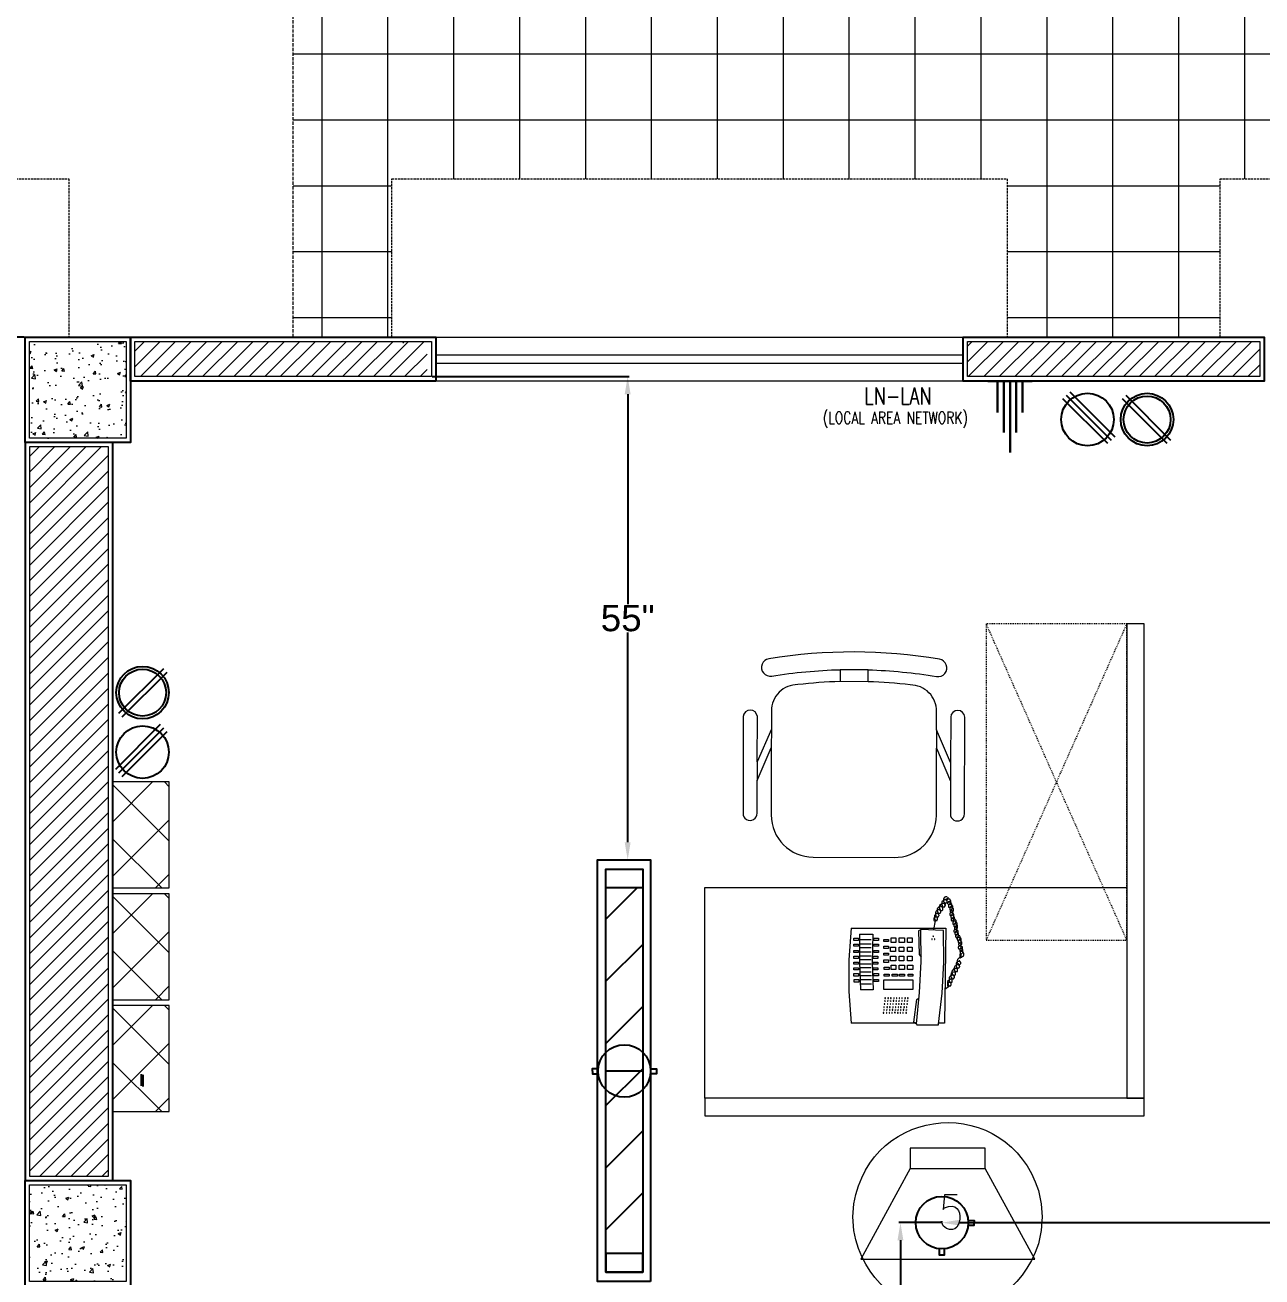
# Model space of a CAD drawing. Header units: inches. Extents: x 112 to 4169, y -2569 to 841.
# Drawn here: x 1900.3 to 2041.1, y -2164.3 to -2021.8 of the extents above; entities that cross this region are included whole.
import ezdxf

# ---------------------------------------------------------------- set-up
doc = ezdxf.new("R2010")
doc.units = ezdxf.units.IN
doc.header["$MEASUREMENT"] = 0
doc.linetypes.add('DASH', pattern=[0.35, 0.25, -0.1])
doc.linetypes.add('HIDDEN', pattern=[9.525, 6.35, -3.175])
doc.layers.get('Defpoints').update_dxf_attribs({"lineweight": 0})
for name, color, linetype, lineweight in [('COLUMN', 1, 'Continuous', 25), ('E-LAN', 6, 'Continuous', 30), ('Glass', 5, 'Continuous', 9), ('HACTH', 8, 'Continuous', 9), ('ID-FURN', 7, 'Continuous', 15), ('Plaster Line', 254, 'Continuous', 15), ('Porch', 90, 'Continuous', 15), ('Sunshed', 5, 'Continuous', 15), ('Switchboard', 30, 'Continuous', 13), ('WINDOW', 140, 'Continuous', 9)]:
    doc.layers.add(name, color=color, linetype=linetype, lineweight=lineweight)
for name, color, linetype in [('Layer 1', 7, 'Continuous'), ('Sockets', 7, 'Continuous'), ('wall 05', 253, 'Continuous')]:
    doc.layers.add(name, color=color, linetype=linetype)
doc.styles.get("Standard").update_dxf_attribs({"font": 'arial.ttf'})
doc.styles.add('TAVE1', font='ROMANS.shx', dxfattribs={"width": 0.75})
doc.dimstyles.get("Standard").update_dxf_attribs({"dimtxt": 3, "dimasz": 2, "dimexe": 0.18, "dimexo": 0.0625, "dimgap": 0.09, "dimtad": 0, "dimtih": 1, "dimtoh": 1, "dimdec": 0, "dimzin": 0, "dimdsep": 46, "dimtxsty": 'Standard', "dimcen": 0.09, "dimclrd": 5, "dimadec": 0, "dimazin": 0, "dimtfac": 1, "dimtdec": 0, "dimtofl": 0, "dimtmove": 0, "dimatfit": 3, "dimfxl": 1, "dimtolj": 1, "dimtzin": 0, "dimarcsym": 0})

# ---------------------------------------------------------------- blocks, each defined once
blk = doc.blocks.new('C 12X12')
at = {"layer": 'HACTH'}
h = blk.add_hatch(dxfattribs=at)
h.set_pattern_fill('AR-CONC', color=256, scale=0.5, style=0)
h.set_pattern_definition([(50, (0, 0), (3.58630091, -0.313760675), [0.375, -4.125]), (355, (0, 0), (-0.69375667, 3.76096067), [0.3, -3.3]), (100.4514, (0.299, -0.026), (2.89254691, 3.44719771), [0.31870095, -3.50571056]), (46.1842, (0, 1), (5.33620524, -0.82759507), [0.5625, -6.1875]), (96.6356, (0.4447, 0.931), (4.67331353, 4.87058935), [0.47805144, -5.258565]), (351.1842, (0, 1), (4.67330973, 4.870593), [0.45, -4.95]), (21, (0.5, 0.75), (2.98453526, -2.01309445), [0.375, -4.125]), (326, (0.5, 0.75), (1.21657666, 3.62575023), [0.3, -3.3]), (71.4514, (0.7487, 0.5822), (4.20111314, 1.61265248), [0.31870095, -3.50571056]), (37.5, (0, 0), (0.060799277, 1.66446927), [0, -3.26, 0, -3.35, 0, -3.3125]), (7.5, (0, 0), (1.315347687, 1.97205856), [0, -1.91, 0, -3.185, 0, -1.2625]), (327.5, (-1.115, 0), (2.66911218, -0.112774359), [0, -1.25, 0, -3.9, 0, -5.175]), (317.5, (-1.615, 0), (2.915930847, 0.50052491), [0, -1.625, 0, -2.59, 0, -3.675])])
h.paths.add_polyline_path([(88279, -6819.5), (88279, -6808.5), (88268, -6808.5), (88268, -6819.5)])
at = {"layer": 'COLUMN'}
blk.add_lwpolyline([(88267.5, -6808), (88279.5, -6808), (88279.5, -6820), (88267.5, -6820)], close=True, dxfattribs=at)
at = {"layer": 'Plaster Line'}
blk.add_lwpolyline([(88268, -6808.5), (88279, -6808.5), (88279, -6819.5), (88268, -6819.5)], close=True, dxfattribs=at)
blk = doc.blocks.new('chair_12')
at = {"layer": 'ID-FURN', "color": 8}
for p, q in [((39.9, -50.7), (-40.1, -50.4)), ((39.8, -84.5), (-40.2, -84.2)), ((-235.6, -219.8), (-235.8, -272.6)), ((234.4, -221.1), (234.2, -274)), ((-275.9, -312.8), (-276, -365.7)), ((274.1, -314.4), (274, -367.2))]:
    blk.add_line(p, q, dxfattribs=at)
blk.add_lwpolyline([(-235.8, -272.6), (-236.3, -463.6, 0.411076), (-116.6, -583.9), (113.4, -584.6, 0.419442), (233.7, -464.9), (234.2, -274), (274, -367.2), (273.7, -460.5, 1.013898), (313.7, -460.6), (314.5, -185.6, 0.968623), (274.5, -185.5), (274.1, -314.4), (234.4, -221.1), (234.5, -168.9, 0.414335), (159.7, -93.7, 0.02236), (39.8, -84.5), (39.9, -50.7, -0.033856), (234.3, -69.8, 1.009644), (242.6, -20.5, 0.081725), (-242.7, -19.2, 1.009644), (-234.7, -68.5, -0.033856), (-40.1, -50.4), (-40.2, -84.2, 0.02236), (-160.2, -92.8, 0.416163), (-235.5, -167.6), (-235.6, -219.8), (-275.9, -312.8), (-275.5, -183.9, 0.92691), (-315.5, -183.8), (-316.3, -458.8, 1.016772), (-276.3, -458.9), (-276, -365.7)], format="xyb", close=True, dxfattribs=at)
blk = doc.blocks.new('ws 1200x1350')
at = {"layer": 'ID-FURN', "color": 8, "linetype": 'HIDDEN', "ltscale": 0.05}
for p, q in [((-7943.2, 23138.8), (-7543.2, 22238.8)), ((-7543.2, 23138.8), (-7943.2, 22238.8))]:
    blk.add_line(p, q, dxfattribs=at)
blk.add_lwpolyline([(-7943.2, 22238.8), (-7543.2, 22238.8), (-7543.2, 23138.8), (-7943.2, 23138.8)], close=True, dxfattribs=at)
at = {"layer": 'ID-FURN', "color": 8, "ltscale": 0.05}
for points in [[(-7543.2, 23138.8), (-7543.2, 21789.1), (-7493.2, 21789.1), (-7493.2, 23138.8)], [(-7543.2, 22389.1), (-7543.2, 21789.1), (-8743.2, 21789.1), (-8743.2, 22389.1)], [(-8743.2, 21789.1), (-8743.2, 21739.1), (-7493.2, 21739.1), (-7493.2, 21789.1)]]:
    blk.add_lwpolyline(points, close=True, dxfattribs=at)
at = {"layer": 'ID-FURN', "ltscale": 0.05}
blk.add_blockref('chair_12', (-8318.4, 23058.9), dxfattribs=at)
blk = doc.blocks.new('TELEPHONE')
at = {"layer": 'Layer 1', "lineweight": 9}
for points in [[(10.92, 14.4), (10.74, 14.4), (10.62, 14.34), (10.62, 14.28), (10.56, 14.22), (10.5, 14.1), (10.5, 13.86), (10.56, 13.8), (10.62, 13.74), (10.68, 13.68)], [(10.8, 14.1), (10.8, 14.04), (10.98, 14.04), (10.98, 14.1), (11.04, 14.1), (11.04, 14.34)], [(10.02, 12.9), (9.9, 12.9), (9.78, 12.84), (9.72, 12.78), (9.66, 12.72), (9.66, 12.66), (9.6, 12.6), (9.6, 12.36), (9.66, 12.24), (9.66, 12.18), (9.72, 12.12)], [(10.26, 13.32), (10.14, 13.32), (10.08, 13.26), (10.02, 13.26), (9.96, 13.2), (9.9, 13.14), (9.84, 13.08), (9.78, 12.96), (9.78, 12.84), (9.84, 12.72), (9.84, 12.66), (9.9, 12.6), (9.96, 12.54)], [(10.2, 12.78), (10.14, 12.84), (10.14, 12.9), (10.02, 12.9)], [(10.5, 13.62), (10.32, 13.62), (10.26, 13.56), (10.2, 13.5), (10.08, 13.38), (10.08, 13.02), (10.14, 12.9), (10.2, 12.84)], [(10.44, 13.08), (10.44, 13.14), (10.38, 13.2), (10.32, 13.26), (10.26, 13.26), (10.2, 13.32), (10.14, 13.32)], [(10.2, 12.84), (10.38, 12.84), (10.44, 12.9), (10.44, 12.96)], [(10.74, 14.04), (10.68, 14.04), (10.56, 13.98), (10.5, 13.98), (10.32, 13.8), (10.32, 13.5), (10.38, 13.38), (10.38, 13.32), (10.44, 13.26)], [(10.44, 13.26), (10.68, 13.26), (10.68, 13.38), (10.74, 13.38)], [(10.44, 12.96), (10.44, 13.08)], [(10.68, 13.5), (10.68, 13.56), (10.62, 13.62), (10.5, 13.62)], [(10.92, 13.92), (10.86, 13.98), (10.8, 14.04), (10.68, 14.04)], [(10.68, 13.68), (10.74, 13.68), (10.74, 13.62), (10.8, 13.62), (10.8, 13.68), (10.86, 13.68), (10.92, 13.74), (10.92, 13.8)], [(10.74, 13.38), (10.74, 13.44), (10.68, 13.5)], [(11.1, 13.5), (11.16, 13.5), (11.28, 13.62), (11.28, 13.68), (11.34, 13.68), (11.34, 13.98), (11.28, 13.98), (11.28, 14.04), (11.22, 14.1), (11.16, 14.1), (11.1, 14.16), (10.92, 14.16), (10.86, 14.1), (10.8, 14.1)], [(10.92, 13.8), (10.92, 13.92)], [(11.1, 13.8), (11.04, 13.8), (11.04, 13.74), (10.98, 13.68), (10.98, 13.62), (11.04, 13.56)], [(11.04, 13.56), (11.04, 13.5), (11.1, 13.5)], [(11.16, 13.2), (11.28, 13.2), (11.34, 13.26), (11.46, 13.38), (11.46, 13.56), (11.4, 13.62), (11.4, 13.68), (11.34, 13.74), (11.28, 13.74), (11.28, 13.8), (11.1, 13.8)], [(11.22, 13.5), (11.16, 13.5), (11.1, 13.44)], [(11.1, 13.44), (11.1, 13.26)], [(11.1, 13.26), (11.1, 13.2), (11.16, 13.2)], [(11.22, 12.96), (11.22, 12.9), (11.4, 12.9), (11.46, 12.96), (11.52, 13.02), (11.52, 13.08), (11.58, 13.14), (11.58, 13.32), (11.52, 13.38), (11.52, 13.44), (11.46, 13.44), (11.4, 13.5), (11.16, 13.5)], [(11.34, 13.2), (11.28, 13.2), (11.28, 13.14), (11.22, 13.14), (11.22, 12.96)], [(11.4, 12.84), (11.28, 12.84), (11.28, 12.78)], [(11.28, 12.24), (11.34, 12.24), (11.4, 12.3), (11.46, 12.3), (11.52, 12.36), (11.52, 12.42), (11.58, 12.48), (11.58, 12.66), (11.52, 12.72), (11.52, 12.78), (11.46, 12.84), (11.4, 12.84)], [(11.34, 12.6), (11.46, 12.6), (11.52, 12.66), (11.58, 12.72), (11.64, 12.78), (11.64, 13.02), (11.58, 13.08), (11.52, 13.14), (11.46, 13.2), (11.34, 13.2)], [(9.66, 12.06), (9.54, 12.06), (9.42, 11.94), (9.42, 11.7), (9.48, 11.7), (9.48, 11.64), (9.6, 11.64)], [(9.42, 10.68), (9.6, 11.64)], [(9.9, 12.48), (9.72, 12.48), (9.48, 12.24), (9.48, 11.88), (9.6, 11.76)], [(9.6, 11.76), (9.66, 11.7), (9.78, 11.7), (9.78, 11.76), (9.84, 11.76), (9.84, 11.82)], [(9.84, 12), (9.78, 12.06), (9.66, 12.06)], [(9.72, 12.12), (9.96, 12.12), (9.96, 12.18), (10.02, 12.24)], [(9.96, 12.36), (9.96, 12.48), (9.78, 12.48)], [(9.84, 11.82), (9.84, 12)], [(10.02, 12.24), (10.02, 12.3), (9.96, 12.36)], [(11.34, 12.6), (11.28, 12.54), (11.22, 12.48), (11.22, 12.3)], [(11.22, 12.3), (11.28, 12.3), (11.28, 12.24)], [(11.28, 12.78), (11.28, 12.66), (11.34, 12.6)], [(11.4, 11.94), (11.46, 11.94), (11.52, 12), (11.58, 12), (11.64, 12.06), (11.64, 12.12), (11.7, 12.18), (11.7, 12.42), (11.64, 12.42), (11.64, 12.48), (11.58, 12.54), (11.52, 12.54), (11.46, 12.6), (11.34, 12.6)], [(11.4, 12.24), (11.34, 12.18), (11.34, 12.06), (11.4, 12)], [(11.46, 11.64), (11.52, 11.64), (11.58, 11.7), (11.64, 11.7), (11.7, 11.76), (11.7, 11.82), (11.76, 11.88), (11.76, 12.06), (11.7, 12.12), (11.7, 12.18), (11.64, 12.24), (11.58, 12.24), (11.52, 12.3), (11.46, 12.3), (11.4, 12.24)], [(11.4, 12), (11.4, 11.94)], [(11.46, 11.94), (11.4, 11.88), (11.4, 11.7)], [(11.4, 11.7), (11.46, 11.7), (11.46, 11.64)], [(11.52, 12), (11.46, 11.94)], [(11.64, 11.28), (11.76, 11.28), (11.82, 11.34), (11.88, 11.4), (11.88, 11.46), (11.94, 11.52), (11.94, 11.7), (11.88, 11.76), (11.88, 11.82), (11.82, 11.82), (11.76, 11.88), (11.52, 11.88)], [(11.64, 11.58), (11.58, 11.52)], [(11.58, 11.52), (11.58, 11.34)], [(11.7, 11.7), (11.7, 11.64), (11.64, 11.64)], [(11.76, 10.98), (11.82, 10.98), (11.88, 11.04), (11.94, 11.04), (12, 11.1), (12, 11.16), (12.06, 11.22), (12.06, 11.4), (12, 11.46), (12, 11.52), (11.94, 11.52), (11.88, 11.58), (11.82, 11.58), (11.76, 11.64), (11.7, 11.64), (11.64, 11.58), (11.7, 11.58)], [(0, 10.8), (-0.24, 7.2), (-0.24, 3.6), (0, 0)], [(0, 10.8), (10.8, 10.8)], [(0.96, 10.14), (2.46, 10.14)], [(0.96, 10.14), (0.96, 6.96), (1.08, 3.78)], [(2.46, 10.14), (2.4, 6.96), (2.52, 3.78)], [(7.44, -0.06), (7.8, 3.48), (7.98, 7.02), (7.92, 10.62)], [(7.68, 10.5), (7.92, 10.68)], [(7.68, 10.5), (7.74, 7.8), (7.98, 7.5)], [(7.98, 10.68), (7.92, 10.68), (7.92, 10.62)], [(10.44, 10.56), (7.98, 10.68)], [(9.96, -0.12), (10.38, 3.42), (10.56, 6.96), (10.5, 10.5)], [(10.5, 10.5), (10.5, 10.56), (10.44, 10.56)], [(10.8, 10.8), (10.62, 0)], [(11.58, 11.34), (11.58, 11.28), (11.64, 11.28)], [(11.76, 11.28), (11.7, 11.22), (11.7, 11.04)], [(11.7, 11.04), (11.76, 10.98)], [(11.76, 10.62), (11.7, 10.56), (11.7, 10.38)], [(11.7, 10.38), (11.76, 10.38), (11.76, 10.32)], [(11.82, 11.34), (11.82, 11.28), (11.76, 11.28)], [(11.88, 10.92), (11.76, 10.92), (11.76, 10.86)], [(11.76, 10.32), (11.82, 10.32), (11.88, 10.38), (11.94, 10.38), (12, 10.44), (12, 10.5), (12.06, 10.56), (12.06, 10.74), (12, 10.8), (12, 10.86), (11.94, 10.92), (11.88, 10.92)], [(11.76, 10.86), (11.76, 10.74)], [(11.76, 10.74), (11.82, 10.68)], [(11.82, 10.68), (11.76, 10.62)], [(11.82, 10.68), (11.94, 10.68), (12.06, 10.8), (12.12, 10.86), (12.12, 11.1), (12.06, 11.16), (12, 11.22), (12, 11.28), (11.88, 11.28), (11.82, 11.34)], [(11.88, 10.08), (11.88, 10.02), (11.94, 10.02), (12, 10.08), (12.06, 10.08), (12.12, 10.14), (12.12, 10.2), (12.18, 10.26), (12.18, 10.5), (12.12, 10.5), (12.12, 10.56), (12.06, 10.62), (12, 10.62), (11.94, 10.68), (11.82, 10.68)], [(11.94, 10.38), (11.88, 10.38), (11.88, 10.32), (11.82, 10.26), (11.82, 10.14), (11.88, 10.08)], [(11.94, 10.02), (11.88, 9.96), (11.88, 9.84), (11.94, 9.78), (11.94, 9.72)], [(11.94, 9.72), (12, 9.72), (12.06, 9.78), (12.12, 9.78), (12.18, 9.84), (12.18, 9.9), (12.24, 9.96), (12.24, 10.2), (12.18, 10.2), (12.18, 10.26), (12.12, 10.32), (12.06, 10.32), (12, 10.38), (11.94, 10.38)], [(12, 10.08), (11.94, 10.02)], [(12.12, 9.42), (12.18, 9.42), (12.24, 9.48), (12.3, 9.48), (12.36, 9.54), (12.42, 9.6), (12.42, 9.84), (12.36, 9.9), (12.36, 9.96), (12.3, 9.96), (12.24, 10.02), (12.18, 10.02), (12.12, 10.08), (12.06, 10.08), (12, 10.02)], [(0.84, 9.42), (0.3, 9.42), (0.3, 9.66), (0.84, 9.66)], [(0.84, 8.76), (0.3, 8.76), (0.3, 9), (0.84, 9)], [(0.84, 9.66), (0.84, 9.42)], [(0.84, 9), (0.84, 8.76)], [(2.28, 9.48), (1.08, 9.48)], [(2.28, 9), (1.08, 9)], [(2.28, 8.58), (1.08, 8.58)], [(3.12, 9.42), (2.58, 9.42), (2.58, 9.66), (3.12, 9.66)], [(3.12, 8.76), (2.58, 8.76), (2.58, 9), (3.12, 9)], [(3.12, 9.66), (3.12, 9.42)], [(3.12, 9), (3.12, 8.76)], [(4.26, 9.3), (3.72, 9.3), (3.72, 9.54), (4.26, 9.54)], [(4.26, 8.52), (3.72, 8.52), (3.72, 8.76), (4.26, 8.76)], [(4.26, 9.54), (4.26, 9.3)], [(4.26, 8.76), (4.26, 8.52)], [(4.5, 8.64), (5.04, 8.64)], [(4.5, 8.16), (4.5, 8.64)], [(4.56, 9.72), (5.1, 9.72)], [(4.56, 9.18), (4.56, 9.72)], [(5.1, 9.18), (4.56, 9.18)], [(5.04, 8.64), (5.04, 8.16)], [(5.1, 9.72), (5.1, 9.18)], [(6.06, 9.18), (5.46, 9.18), (5.46, 9.72), (6.06, 9.72)], [(6, 8.16), (5.46, 8.16), (5.46, 8.64), (6, 8.64)], [(6, 8.64), (6, 8.16)], [(6.06, 9.72), (6.06, 9.18)], [(6.96, 9.18), (6.42, 9.18), (6.42, 9.72), (6.96, 9.72)], [(6.96, 8.16), (6.42, 8.16), (6.42, 8.64), (6.96, 8.64)], [(6.96, 9.72), (6.96, 9.18)], [(6.96, 8.64), (6.96, 8.16)], [(9.24, 9.6), (9.18, 9.6), (9.18, 9.54), (9.24, 9.54), (9.24, 9.6)], [(9.18, 9.6), (9.18, 9.6)], [(9.3, 9.9), (9.36, 9.84), (9.36, 9.9), (9.3, 9.9)], [(9.54, 9.6), (9.48, 9.6), (9.48, 9.54), (9.54, 9.54), (9.54, 9.6)], [(9.48, 9.6), (9.48, 9.6)], [(12.12, 9.72), (12.06, 9.66), (12.06, 9.48)], [(12.06, 9.48), (12.12, 9.48), (12.12, 9.42)], [(12.18, 9.78), (12.12, 9.72)], [(12.3, 9.48), (12.3, 9.42), (12.24, 9.42), (12.24, 9.36), (12.18, 9.3), (12.18, 9.24), (12.24, 9.18)], [(12.3, 8.82), (12.24, 8.76), (12.24, 8.7), (12.18, 8.64), (12.18, 8.58), (12.24, 8.52)], [(12.36, 9.06), (12.3, 9.06), (12.24, 9)], [(12.24, 9), (12.24, 8.94), (12.3, 8.88), (12.3, 8.82), (12.36, 8.82)], [(12.36, 8.82), (12.42, 8.82), (12.42, 8.88), (12.48, 8.88), (12.6, 9), (12.6, 9.24), (12.54, 9.3), (12.54, 9.36), (12.48, 9.42), (12.42, 9.42), (12.36, 9.48), (12.3, 9.48)], [(12.3, 8.46), (12.36, 8.46), (12.42, 8.52), (12.48, 8.58), (12.54, 8.64), (12.54, 8.94), (12.42, 9.06), (12.36, 9.06)], [(0.84, 8.04), (0.3, 8.04), (0.3, 8.28), (0.84, 8.28)], [(0.84, 7.38), (0.3, 7.38), (0.3, 7.62), (0.84, 7.62)], [(0.84, 8.28), (0.84, 8.04)], [(0.84, 7.62), (0.84, 7.38)], [(2.28, 8.1), (1.08, 8.1)], [(2.28, 7.62), (1.08, 7.62)], [(2.28, 7.2), (1.08, 7.2)], [(3.06, 7.38), (2.52, 7.38), (2.52, 7.62), (3.06, 7.62)], [(3.12, 8.04), (2.58, 8.04), (2.58, 8.28), (3.12, 8.28)], [(3.06, 7.62), (3.06, 7.38)], [(3.12, 8.28), (3.12, 8.04)], [(4.26, 7.74), (3.72, 7.74), (3.72, 7.98), (4.26, 7.98)], [(4.26, 6.9), (3.72, 6.9), (3.72, 7.2), (4.26, 7.2)], [(4.26, 7.98), (4.26, 7.74)], [(4.26, 7.2), (4.26, 6.9)], [(5.04, 8.16), (4.5, 8.16)], [(4.5, 7.62), (5.1, 7.62)], [(4.5, 7.08), (4.5, 7.62)], [(5.1, 7.62), (5.1, 7.08)], [(6, 7.08), (5.46, 7.08), (5.46, 7.62), (6, 7.62)], [(6, 7.62), (6, 7.08)], [(6.96, 7.08), (6.42, 7.08), (6.42, 7.62), (6.96, 7.62)], [(6.96, 7.62), (6.96, 7.08)], [(12.36, 7.44), (12.3, 7.44), (12.12, 7.26), (12.12, 7.2), (12.06, 7.14), (12.06, 6.9), (12.12, 6.84), (12.18, 6.78), (12.24, 6.72)], [(12.24, 8.52), (12.24, 8.46), (12.3, 8.46)], [(12.42, 8.52), (12.36, 8.46)], [(12.36, 8.46), (12.36, 8.22)], [(12.36, 8.22), (12.36, 8.16), (12.42, 8.16)], [(12.48, 7.86), (12.42, 7.86), (12.36, 7.8)], [(12.36, 7.8), (12.36, 7.5), (12.42, 7.5)], [(12.42, 7.5), (12.6, 7.5), (12.72, 7.62), (12.78, 7.62), (12.78, 7.68), (12.84, 7.74), (12.84, 7.92), (12.78, 7.98), (12.78, 8.04), (12.72, 8.1), (12.66, 8.16), (12.6, 8.16), (12.48, 8.22)], [(12.48, 8.22), (12.42, 8.22), (12.42, 8.16)], [(12.42, 8.16), (12.42, 7.92)], [(12.42, 7.92), (12.42, 7.86), (12.48, 7.86)], [(0.84, 6.72), (0.3, 6.72), (0.3, 6.96), (0.84, 6.96)], [(0.84, 6.06), (0.3, 6.06), (0.3, 6.3), (0.84, 6.3)], [(0.84, 6.96), (0.84, 6.72)], [(0.84, 6.3), (0.84, 6.06)], [(2.28, 6.72), (1.08, 6.72)], [(2.28, 6.3), (1.08, 6.3)], [(2.28, 5.82), (1.08, 5.82)], [(3.06, 6.72), (2.52, 6.72), (2.52, 6.96), (3.06, 6.96)], [(3.06, 6.06), (2.52, 6.06), (2.52, 6.3), (3.06, 6.3)], [(3.06, 6.96), (3.06, 6.72)], [(3.06, 6.3), (3.06, 6.06)], [(4.32, 6.12), (3.78, 6.12), (3.78, 6.36), (4.32, 6.36)], [(4.32, 6.36), (4.32, 6.12)], [(5.1, 7.08), (4.5, 7.08)], [(4.56, 6.6), (5.1, 6.6)], [(4.56, 6.12), (4.56, 6.6)], [(5.1, 6.12), (4.56, 6.12)], [(5.1, 6.6), (5.1, 6.12)], [(6.06, 6.12), (5.46, 6.12), (5.46, 6.6), (6.06, 6.6)], [(6.06, 6.6), (6.06, 6.12)], [(7.02, 6.12), (6.42, 6.12), (6.42, 6.6), (7.02, 6.6)], [(7.02, 6.6), (7.02, 6.12)], [(11.76, 5.82), (11.64, 5.82), (11.52, 5.76), (11.46, 5.76), (11.4, 5.7), (11.4, 5.58), (11.34, 5.52), (11.34, 5.28), (11.4, 5.22), (11.46, 5.16), (11.46, 5.1)], [(11.94, 6.24), (11.76, 6.24), (11.7, 6.18), (11.46, 5.94), (11.46, 5.76), (11.52, 5.7), (11.52, 5.64), (11.58, 5.52), (11.64, 5.52)], [(11.64, 5.52), (11.64, 5.46), (11.82, 5.46), (11.82, 5.52), (11.88, 5.52), (11.88, 5.7)], [(12.18, 6.66), (12.06, 6.66), (12, 6.6), (11.94, 6.6), (11.88, 6.54), (11.82, 6.48), (11.76, 6.42), (11.76, 6.36), (11.7, 6.24), (11.7, 6.18), (11.76, 6.12), (11.76, 6), (11.88, 5.88)], [(11.88, 5.7), (11.88, 5.76), (11.82, 5.76), (11.82, 5.82), (11.7, 5.82)], [(12.36, 7.08), (12.3, 7.02), (12.12, 7.02), (12.06, 6.96), (12, 6.9), (11.94, 6.84), (11.94, 6.48), (12, 6.42), (12, 6.36), (12.06, 6.3)], [(12.12, 6.12), (12.12, 6.18), (12.06, 6.18), (12.06, 6.24), (11.94, 6.24)], [(12.06, 6.3), (12.12, 6.3), (12.18, 6.24), (12.24, 6.3), (12.3, 6.3), (12.3, 6.36), (12.36, 6.42), (12.36, 6.48), (12.3, 6.54)], [(12.3, 6.54), (12.3, 6.6), (12.24, 6.6), (12.24, 6.66), (12.12, 6.66)], [(12.48, 6.96), (12.42, 6.96), (12.42, 7.02), (12.36, 7.02), (12.36, 7.08), (12.3, 7.08), (12.24, 7.02)], [(12.24, 6.72), (12.24, 6.66), (12.36, 6.66), (12.36, 6.72), (12.42, 6.72), (12.48, 6.78), (12.48, 6.84)], [(12.48, 6.84), (12.48, 6.96)], [(0.84, 5.34), (0.3, 5.34), (0.3, 5.64), (0.84, 5.64)], [(0.9, 4.68), (0.36, 4.68), (0.36, 4.98), (0.9, 4.98)], [(0.84, 5.64), (0.84, 5.34)], [(0.9, 4.98), (0.9, 4.68)], [(2.34, 5.4), (1.08, 5.4)], [(2.34, 4.92), (1.14, 4.92)], [(2.34, 4.44), (1.14, 4.44)], [(3.12, 5.4), (2.58, 5.4), (2.58, 5.64), (3.12, 5.64)], [(3.12, 4.74), (2.58, 4.74), (2.58, 4.98), (3.12, 4.98)], [(3.12, 5.64), (3.12, 5.4)], [(3.12, 4.98), (3.12, 4.74)], [(3.72, 4.92), (7.02, 4.92)], [(3.72, 3.84), (3.72, 4.92)], [(4.32, 5.34), (3.78, 5.34), (3.78, 5.58), (4.32, 5.58)], [(4.32, 5.58), (4.32, 5.34)], [(4.68, 5.58), (5.28, 5.58)], [(4.68, 5.34), (4.68, 5.58)], [(5.28, 5.34), (4.68, 5.34)], [(5.28, 5.58), (5.28, 5.34)], [(6.06, 5.34), (5.52, 5.34), (5.52, 5.58), (6.06, 5.58)], [(6.06, 5.58), (6.06, 5.34)], [(7.02, 5.34), (6.48, 5.34), (6.48, 5.58), (7.02, 5.58)], [(7.02, 5.58), (7.02, 5.34)], [(7.02, 4.92), (7.02, 3.84)], [(11.46, 5.04), (11.34, 5.04), (11.28, 4.98), (11.22, 4.98), (10.98, 4.74), (10.98, 4.56), (11.04, 4.5), (11.04, 4.38), (11.16, 4.26)], [(11.22, 4.62), (11.1, 4.62), (10.98, 4.5), (10.98, 4.26), (11.04, 4.2), (11.1, 4.2), (11.1, 4.14)], [(11.58, 5.46), (11.52, 5.46), (11.4, 5.4), (11.34, 5.4), (11.28, 5.34), (11.22, 5.28), (11.16, 5.22), (11.16, 4.8), (11.28, 4.68)], [(11.16, 4.26), (11.34, 4.26), (11.34, 4.32), (11.4, 4.32), (11.4, 4.5)], [(11.4, 4.5), (11.4, 4.56), (11.34, 4.56), (11.34, 4.62), (11.22, 4.62)], [(11.28, 4.68), (11.52, 4.68), (11.52, 4.8)], [(11.52, 4.92), (11.52, 4.98), (11.46, 4.98), (11.46, 5.04), (11.34, 5.04)], [(11.46, 5.1), (11.52, 5.1), (11.52, 5.04), (11.64, 5.04), (11.64, 5.1), (11.7, 5.1), (11.7, 5.16), (11.76, 5.16), (11.76, 5.22)], [(11.76, 5.34), (11.7, 5.34), (11.7, 5.4), (11.64, 5.4), (11.64, 5.46), (11.52, 5.46)], [(11.52, 4.8), (11.52, 4.92)], [(11.76, 5.22), (11.76, 5.34)], [(2.52, 3.78), (1.08, 3.78)], [(7.02, 3.84), (3.72, 3.84)], [(3.84, 2.82), (3.9, 2.82), (3.9, 2.88), (3.84, 2.88), (3.84, 2.82)], [(4.2, 2.82), (4.26, 2.82), (4.26, 2.88), (4.2, 2.88), (4.2, 2.82)], [(4.5, 2.82), (4.56, 2.82), (4.56, 2.88), (4.5, 2.88), (4.5, 2.82)], [(4.86, 2.82), (4.92, 2.82), (4.92, 2.88), (4.86, 2.88), (4.86, 2.82)], [(5.16, 2.82), (5.22, 2.82), (5.22, 2.88), (5.16, 2.88), (5.16, 2.82)], [(5.46, 2.82), (5.52, 2.82), (5.52, 2.88), (5.46, 2.88), (5.46, 2.82)], [(5.76, 2.82), (5.82, 2.82), (5.82, 2.88), (5.76, 2.88), (5.76, 2.82)], [(6.12, 2.82), (6.18, 2.82), (6.18, 2.88), (6.12, 2.88), (6.12, 2.82)], [(6.42, 2.82), (6.48, 2.82), (6.48, 2.88), (6.42, 2.88), (6.42, 2.82)], [(7.5, 2.7), (7.74, 2.88)], [(11.1, 4.14), (10.68, 3.84)], [(3.72, 1.8), (3.78, 1.8), (3.78, 1.86), (3.72, 1.86), (3.72, 1.8)], [(3.72, 1.5), (3.78, 1.5), (3.72, 1.56), (3.72, 1.5)], [(3.78, 2.16), (3.84, 2.16), (3.84, 2.22), (3.78, 2.22), (3.78, 2.16)], [(4.08, 1.8), (4.14, 1.8), (4.14, 1.86), (4.08, 1.86), (4.08, 1.8)], [(4.14, 2.16), (4.2, 2.16), (4.2, 2.22), (4.14, 2.22), (4.14, 2.16)], [(4.38, 1.8), (4.44, 1.8), (4.44, 1.86), (4.38, 1.86), (4.38, 1.8)], [(4.38, 1.5), (4.44, 1.5), (4.38, 1.56), (4.38, 1.5)], [(4.44, 2.16), (4.5, 2.16), (4.5, 2.22), (4.44, 2.22), (4.44, 2.16)], [(4.68, 1.5), (4.74, 1.5), (4.74, 1.56), (4.68, 1.56), (4.68, 1.5)], [(4.74, 2.16), (4.8, 2.16), (4.8, 2.22), (4.74, 2.22), (4.74, 2.16)], [(4.74, 1.8), (4.8, 1.8), (4.8, 1.86), (4.74, 1.86), (4.74, 1.8)], [(4.8, 2.52), (4.86, 2.52), (4.86, 2.58), (4.8, 2.58), (4.8, 2.52)], [(5.04, 1.8), (5.1, 1.8), (5.1, 1.86), (5.04, 1.86), (5.04, 1.8)], [(5.1, 2.52), (5.16, 2.52), (5.16, 2.58), (5.1, 2.52)], [(5.1, 2.16), (5.16, 2.16), (5.16, 2.22), (5.1, 2.22), (5.1, 2.16)], [(5.34, 1.8), (5.4, 1.8), (5.4, 1.86), (5.34, 1.86), (5.34, 1.8)], [(5.4, 2.16), (5.46, 2.16), (5.46, 2.22), (5.4, 2.22), (5.4, 2.16)], [(5.64, 1.8), (5.7, 1.8), (5.7, 1.86), (5.64, 1.86), (5.64, 1.8)], [(5.64, 1.5), (5.7, 1.5), (5.64, 1.56), (5.64, 1.5)], [(5.7, 2.16), (5.76, 2.16), (5.76, 2.22), (5.7, 2.22), (5.7, 2.16)], [(5.76, 2.52), (5.82, 2.52), (5.76, 2.58), (5.76, 2.52)], [(5.94, 1.5), (6, 1.5), (6, 1.56), (5.94, 1.56), (5.94, 1.5)], [(6, 2.16), (6.06, 2.16), (6.06, 2.22), (6, 2.22), (6, 2.16)], [(6, 1.8), (6.06, 1.8), (6.06, 1.86), (6, 1.86), (6, 1.8)], [(6.06, 2.52), (6.12, 2.52), (6.12, 2.58), (6.06, 2.58), (6.06, 2.52)], [(6.3, 1.8), (6.36, 1.8), (6.36, 1.86), (6.3, 1.86), (6.3, 1.8)], [(6.36, 2.16), (6.42, 2.16), (6.42, 2.22), (6.36, 2.22), (6.36, 2.16)], [(7.14, 0.12), (7.5, 2.7)], [(7.32, 0), (0, 0)], [(3.72, 1.2), (3.66, 1.2), (3.66, 1.14), (3.72, 1.14), (3.72, 1.2)], [(3.66, 1.2), (3.66, 1.2)], [(4.08, 1.2), (4.02, 1.2), (4.02, 1.14), (4.08, 1.14), (4.08, 1.2)], [(4.02, 1.2), (4.02, 1.2)], [(4.38, 1.2), (4.32, 1.2), (4.32, 1.14), (4.38, 1.14), (4.38, 1.2)], [(4.32, 1.2), (4.32, 1.2)], [(4.68, 1.2), (4.62, 1.2), (4.62, 1.14), (4.68, 1.14), (4.68, 1.2)], [(4.62, 1.2), (4.62, 1.2)], [(4.92, 1.2), (4.98, 1.2), (4.98, 1.14), (5.04, 1.2), (4.92, 1.2)], [(5.34, 1.2), (5.28, 1.2), (5.28, 1.14), (5.34, 1.14), (5.34, 1.2)], [(5.28, 1.2), (5.28, 1.2)], [(5.64, 1.2), (5.58, 1.2), (5.58, 1.14), (5.64, 1.14), (5.64, 1.2)], [(5.58, 1.2), (5.58, 1.2)], [(5.94, 1.2), (5.88, 1.2), (5.88, 1.14), (5.94, 1.14), (5.94, 1.2)], [(5.88, 1.2), (5.88, 1.2)], [(6.3, 1.2), (6.24, 1.2), (6.24, 1.14), (6.3, 1.14), (6.3, 1.2)], [(6.24, 1.2), (6.24, 1.2)], [(7.44, -0.12), (7.14, 0.12)], [(10.62, 0), (10.02, 0)], [(7.44, -0.06), (7.44, -0.12), (7.5, -0.18)], [(7.5, -0.18), (9.96, -0.18), (9.96, -0.12)]]:
    blk.add_lwpolyline(points, dxfattribs=at)
for points, knots in [([(9.96, 12.54), (9.96, 12.54), (10.02, 12.54), (10.02, 12.54), (10.18, 12.52), (10.22, 12.56), (10.2, 12.72), (10.2, 12.72), (10.2, 12.78), (10.2, 12.78)], [0, 0, 0, 0, 1, 1, 1, 2, 2, 2, 3, 3, 3, 3]), ([(12.24, 9.18), (12.24, 9.18), (12.24, 9.12), (12.24, 9.12), (12.24, 9.12), (12.36, 9.12), (12.36, 9.12), (12.5, 9.29), (12.56, 9.22), (12.54, 9.42), (12.54, 9.42), (12.54, 9.6), (12.54, 9.6), (12.54, 9.6), (12.48, 9.66), (12.48, 9.66), (12.48, 9.66), (12.42, 9.72), (12.42, 9.72), (12.42, 9.72), (12.3, 9.72), (12.3, 9.72), (12.3, 9.72), (12.24, 9.78), (12.24, 9.78), (12.24, 9.78), (12.18, 9.78), (12.18, 9.78), (12.18, 9.78), (12.12, 9.72), (12.12, 9.72)], [0, 0, 0, 0, 1, 1, 1, 2, 2, 2, 3, 3, 3, 4, 4, 4, 5, 5, 5, 6, 6, 6, 7, 7, 7, 8, 8, 8, 9, 9, 9, 10, 10, 10, 10]), ([(12.42, 8.16), (12.42, 8.16), (12.48, 8.16), (12.48, 8.16), (12.75, 8.43), (12.64, 8.25), (12.66, 8.64), (12.66, 8.64), (12.66, 8.7), (12.66, 8.7), (12.66, 8.7), (12.6, 8.7), (12.6, 8.7), (12.6, 8.7), (12.54, 8.76), (12.54, 8.76), (12.54, 8.76), (12.48, 8.82), (12.48, 8.82), (12.48, 8.82), (12.3, 8.82), (12.3, 8.82)], [0, 0, 0, 0, 1, 1, 1, 2, 2, 2, 3, 3, 3, 4, 4, 4, 5, 5, 5, 6, 6, 6, 7, 7, 7, 7]), ([(12.36, 7.44), (12.36, 7.44), (12.42, 7.44), (12.42, 7.44), (12.6, 7.63), (12.52, 7.49), (12.54, 7.8), (12.54, 7.8), (12.48, 7.86), (12.48, 7.86)], [0, 0, 0, 0, 1, 1, 1, 2, 2, 2, 3, 3, 3, 3]), ([(12.48, 7.86), (12.48, 7.86), (12.54, 7.86), (12.54, 7.86), (12.81, 8.13), (12.7, 7.96), (12.72, 8.34), (12.72, 8.34), (12.72, 8.4), (12.72, 8.4), (12.72, 8.4), (12.66, 8.4), (12.66, 8.4), (12.66, 8.4), (12.6, 8.46), (12.6, 8.46), (12.6, 8.46), (12.54, 8.46), (12.54, 8.46), (12.54, 8.46), (12.48, 8.52), (12.48, 8.52), (12.48, 8.52), (12.42, 8.52), (12.42, 8.52)], [0, 0, 0, 0, 1, 1, 1, 2, 2, 2, 3, 3, 3, 4, 4, 4, 5, 5, 5, 6, 6, 6, 7, 7, 7, 8, 8, 8, 8]), ([(11.88, 5.88), (11.88, 5.88), (11.94, 5.88), (11.94, 5.88), (12.1, 5.86), (12.14, 5.9), (12.12, 6.06), (12.12, 6.06), (12.12, 6.12), (12.12, 6.12)], [0, 0, 0, 0, 1, 1, 1, 2, 2, 2, 3, 3, 3, 3]), ([(3.84, 2.52), (3.84, 2.52), (3.9, 2.52), (3.9, 2.52), (3.9, 2.52), (3.84, 2.52), (3.84, 2.52), (3.84, 2.52), (3.84, 2.58), (3.84, 2.58), (3.84, 2.58), (3.84, 2.52), (3.84, 2.52)], [0, 0, 0, 0, 1, 1, 1, 2, 2, 2, 3, 3, 3, 4, 4, 4, 4]), ([(4.02, 1.5), (4.02, 1.5), (4.08, 1.5), (4.08, 1.5), (4.08, 1.5), (4.08, 1.56), (4.08, 1.56), (4.08, 1.56), (4.08, 1.5), (4.08, 1.5), (4.08, 1.5), (4.02, 1.5), (4.02, 1.5)], [0, 0, 0, 0, 1, 1, 1, 2, 2, 2, 3, 3, 3, 4, 4, 4, 4]), ([(4.14, 2.52), (4.14, 2.52), (4.2, 2.52), (4.2, 2.52), (4.2, 2.52), (4.2, 2.58), (4.2, 2.58), (4.2, 2.58), (4.2, 2.52), (4.2, 2.52), (4.2, 2.52), (4.14, 2.52), (4.14, 2.52)], [0, 0, 0, 0, 1, 1, 1, 2, 2, 2, 3, 3, 3, 4, 4, 4, 4]), ([(4.5, 2.52), (4.5, 2.52), (4.56, 2.52), (4.56, 2.52), (4.56, 2.52), (4.5, 2.52), (4.5, 2.52), (4.5, 2.52), (4.5, 2.58), (4.5, 2.58), (4.5, 2.58), (4.5, 2.52), (4.5, 2.52)], [0, 0, 0, 0, 1, 1, 1, 2, 2, 2, 3, 3, 3, 4, 4, 4, 4]), ([(4.98, 1.5), (4.98, 1.5), (5.04, 1.5), (5.04, 1.5), (5.04, 1.5), (5.04, 1.56), (5.04, 1.56), (5.04, 1.56), (5.04, 1.5), (5.04, 1.5), (5.04, 1.5), (4.98, 1.5), (4.98, 1.5)], [0, 0, 0, 0, 1, 1, 1, 2, 2, 2, 3, 3, 3, 4, 4, 4, 4]), ([(5.28, 1.5), (5.28, 1.5), (5.34, 1.5), (5.34, 1.5), (5.34, 1.5), (5.34, 1.56), (5.34, 1.56), (5.34, 1.56), (5.34, 1.5), (5.34, 1.5), (5.34, 1.5), (5.28, 1.5), (5.28, 1.5)], [0, 0, 0, 0, 1, 1, 1, 2, 2, 2, 3, 3, 3, 4, 4, 4, 4]), ([(5.4, 2.52), (5.4, 2.52), (5.46, 2.52), (5.46, 2.52), (5.46, 2.52), (5.46, 2.58), (5.46, 2.58), (5.46, 2.58), (5.46, 2.52), (5.46, 2.52), (5.46, 2.52), (5.4, 2.52), (5.4, 2.52)], [0, 0, 0, 0, 1, 1, 1, 2, 2, 2, 3, 3, 3, 4, 4, 4, 4]), ([(6.24, 1.5), (6.24, 1.5), (6.3, 1.5), (6.3, 1.5), (6.3, 1.5), (6.3, 1.56), (6.3, 1.56), (6.3, 1.56), (6.3, 1.5), (6.3, 1.5), (6.3, 1.5), (6.24, 1.5), (6.24, 1.5)], [0, 0, 0, 0, 1, 1, 1, 2, 2, 2, 3, 3, 3, 4, 4, 4, 4]), ([(6.36, 2.52), (6.36, 2.52), (6.42, 2.52), (6.42, 2.52), (6.42, 2.52), (6.42, 2.58), (6.42, 2.58), (6.42, 2.58), (6.42, 2.52), (6.42, 2.52), (6.42, 2.52), (6.36, 2.52), (6.36, 2.52)], [0, 0, 0, 0, 1, 1, 1, 2, 2, 2, 3, 3, 3, 4, 4, 4, 4])]:
    blk.add_open_spline(points, degree=3, knots=knots, dxfattribs=at)
blk = doc.blocks.new('ASDSAETR')
for p, q in [((51404, -7188.31), (51404, -7197.3)), ((51404, -7190.29), (51410.36, -7190.29)), ((51404, -7191.55), (51414.43, -7191.55)), ((51404, -7192.81), (51418.49, -7192.81)), ((51404, -7194.07), (51414.43, -7194.07)), ((51404, -7195.33), (51410.36, -7195.33))]:
    blk.add_line(p, q)
blk = doc.blocks.new('*D306')
at = {"color": 0, "lineweight": -2, "transparency": 16777216}
for p, q in [((1946.64, -2061.8), (1969.07, -2061.8)), ((1965.54, -2116.79), (1969.07, -2116.79))]:
    blk.add_line(p, q, dxfattribs=at)
at = {"color": 5, "lineweight": -2, "transparency": 16777216}
for p, q in [((1968.89, -2063.8), (1968.89, -2087.68)), ((1968.89, -2114.79), (1968.89, -2090.91))]:
    blk.add_line(p, q, dxfattribs=at)
at = {"color": 5, "transparency": 16777216}
for points in [[(1968.55, -2063.8), (1969.22, -2063.8), (1968.89, -2061.8)], [(1968.55, -2114.79), (1969.22, -2114.79), (1968.89, -2116.79)]]:
    blk.add_solid(points, dxfattribs=at)
at = {"layer": 'Defpoints', "color": 0, "transparency": 16777216}
for p in [(1946.57, -2061.8), (1968.89, -2061.8), (1965.47, -2116.79)]:
    blk.add_point(p, dxfattribs=at)
at = {"color": 0, "transparency": 16777216, "insert": (1968.89, -2089.29), "char_height": 3, "attachment_point": 5}
blk.add_mtext('\\A1;55"', dxfattribs=at)
blk = doc.blocks.new('*D362')
at = {"color": 0, "lineweight": -2, "transparency": 16777216}
for p, q in [((1864.35, -2025.77), (1863.31, -2025.77)), ((1900.25, -2057.3), (1863.31, -2057.3))]:
    blk.add_line(p, q, dxfattribs=at)
at = {"color": 5, "lineweight": -2, "transparency": 16777216}
for p, q in [((1863.49, -2027.77), (1863.49, -2039.91)), ((1863.49, -2055.3), (1863.49, -2043.16))]:
    blk.add_line(p, q, dxfattribs=at)
at = {"color": 5, "transparency": 16777216}
for points in [[(1863.15, -2027.77), (1863.82, -2027.77), (1863.49, -2025.77)], [(1863.15, -2055.3), (1863.82, -2055.3), (1863.49, -2057.3)]]:
    blk.add_solid(points, dxfattribs=at)
at = {"layer": 'Defpoints', "color": 0, "transparency": 16777216}
for p in [(1864.42, -2025.77), (1863.49, -2057.3), (1900.31, -2057.3)]:
    blk.add_point(p, dxfattribs=at)
at = {"color": 0, "transparency": 16777216, "insert": (1863.49, -2041.53), "char_height": 3, "attachment_point": 5}
blk.add_mtext('\\A1;32"', dxfattribs=at)
blk = doc.blocks.new('*D363')
at = {"color": 0, "lineweight": -2, "transparency": 16777216}
for p, q in [((2004.65, -2158.02), (2004.65, -2157.9)), ((2181.12, -2158.02), (2181.12, -2157.9))]:
    blk.add_line(p, q, dxfattribs=at)
at = {"color": 5, "lineweight": -2, "transparency": 16777216}
for p, q in [((2006.65, -2158.08), (2088.88, -2158.08)), ((2179.12, -2158.08), (2096.89, -2158.08))]:
    blk.add_line(p, q, dxfattribs=at)
at = {"color": 5, "transparency": 16777216}
for points in [[(2006.65, -2157.75), (2006.65, -2158.41), (2004.65, -2158.08)], [(2179.12, -2157.75), (2179.12, -2158.41), (2181.12, -2158.08)]]:
    blk.add_solid(points, dxfattribs=at)
at = {"layer": 'Defpoints', "color": 0, "transparency": 16777216}
for p in [(2004.65, -2158.08), (2181.12, -2158.08), (2181.12, -2158.08)]:
    blk.add_point(p, dxfattribs=at)
at = {"color": 0, "transparency": 16777216, "insert": (2092.88, -2158.08), "char_height": 3, "attachment_point": 5}
blk.add_mtext('\\A1;176"', dxfattribs=at)
blk = doc.blocks.new('*D365')
at = {"color": 0, "lineweight": -2, "transparency": 16777216}
for p, q in [((2004.59, -2158.08), (1999.75, -2158.08)), ((2004.59, -2332.3), (1999.75, -2332.3))]:
    blk.add_line(p, q, dxfattribs=at)
at = {"color": 5, "lineweight": -2, "transparency": 16777216}
for p, q in [((1999.93, -2160.08), (1999.93, -2243.59)), ((1999.93, -2330.3), (1999.93, -2246.78))]:
    blk.add_line(p, q, dxfattribs=at)
at = {"color": 5, "transparency": 16777216}
for points in [[(1999.59, -2160.08), (2000.26, -2160.08), (1999.93, -2158.08)], [(1999.59, -2330.3), (2000.26, -2330.3), (1999.93, -2332.3)]]:
    blk.add_solid(points, dxfattribs=at)
at = {"layer": 'Defpoints', "color": 0, "transparency": 16777216}
for p in [(1999.93, -2158.08), (2004.65, -2158.08), (2004.65, -2332.3)]:
    blk.add_point(p, dxfattribs=at)
at = {"color": 0, "transparency": 16777216, "insert": (1999.93, -2245.19), "char_height": 3, "attachment_point": 5}
blk.add_mtext('\\A1;174"', dxfattribs=at)

msp = doc.modelspace()

# ---------------------------------------------------------------- hatches: boundary and pattern name
h = msp.add_hatch()
h.set_pattern_fill('ANSI31', color=256, scale=40)
h.set_pattern_definition([(45, (1740.5615, -2243.324), (-3.53553, 3.53553), [])])
h.paths.add_polyline_path([(1970.61, -2119.98), (1966.41, -2119.98), (1966.41, -2161.59), (1970.61, -2161.59)])
at = {"layer": 'HACTH', "ltscale": 10}
h = msp.add_hatch(dxfattribs=at)
h.set_pattern_fill('ANSI37', color=256, scale=60, angle=45, style=0)
h.set_pattern_definition([(90, (-137903.395, -173797.579), (-7.5, 1e-15), []), (180, (-137903.395, -173797.579), (-1e-15, -7.5), [])])
h.paths.add_polyline_path([(2282.31, -2057.3), (2282.31, -2069.3), (2282.31, -2076.3), (2300.31, -2076.3), (2300.31, -2146.3), (2282.31, -2146.3), (2282.31, -2172.3), (2300.31, -2172.3), (2300.31, -2242.3), (2282.31, -2242.3), (2282.31, -2261.3), (2337.32, -2261.3), (2337.32, -2002.29), (2282.31, -2002.29), (1930.81, -2002.29), (1930.81, -2057.3), (1942.07, -2057.3), (1942.07, -2039.3), (2012.07, -2039.3), (2012.07, -2057.3), (2036.31, -2057.3), (2036.31, -2039.3), (2106.31, -2039.3), (2106.31, -2057.3), (2116.31, -2057.3), (2171.15, -2057.3), (2171.15, -2039.3), (2241.15, -2039.3), (2241.15, -2057.3), (2270.31, -2057.3)])
h.paths.add_polyline_path([(1798.31, -2057.3), (1798.31, -2002.29), (1613.31, -2002.29), (1613.31, -2057.3), (1673.31, -2057.3), (1685.31, -2057.3)])
at = {"layer": 'HACTH'}
h = msp.add_hatch(dxfattribs=at)
h.set_pattern_fill('ANSI31', color=256, scale=10, style=0)
h.set_pattern_definition([(45, (-121383.3874, -173770.7034), (-0.8838834765, 0.8838834765), [])])
h.paths.add_polyline_path([(1909.81, -2069.8), (1900.81, -2069.8), (1900.81, -2152.79), (1909.81, -2152.79), (1909.81, -2114.83), (1909.81, -2110.83)])
h.paths.add_polyline_path([(1912.81, -2057.8), (1912.81, -2061.8), (1946.07, -2061.8), (1946.07, -2057.8)])
h = msp.add_hatch(dxfattribs=at)
h.set_pattern_fill('ANSI31', color=256, scale=10, style=0)
h.set_pattern_definition([(45, (-121382.8874, -173770.7034), (-0.8838834765, 0.8838834765), [])])
h.paths.add_polyline_path([(2040.81, -2061.8), (2040.81, -2057.8), (2007.57, -2057.8), (2007.57, -2061.8), (2024.81, -2061.8)])
at = {"layer": 'Plaster Line'}
h = msp.add_hatch(dxfattribs=at)
h.set_pattern_fill('ANSI31', color=256, scale=100, style=0)
h.set_pattern_definition([(45, (-117194.225, -175112.398), (-8.8388348, 8.8388348), [])])
h.paths.add_polyline_path([(1952.31, -2057.8), (1943.31, -2057.8), (1943.31, -2061.8), (1952.31, -2061.8)])
at = {"layer": 'Switchboard'}
h = msp.add_hatch(dxfattribs=at)
h.set_pattern_fill('ANSI37', color=256, scale=35, angle=90)
h.set_pattern_definition([(135, (2351.6997, -2382.586), (-3.093592, -3.093592), []), (225, (2351.6997, -2382.586), (3.093592, -3.093592), [])])
h.paths.add_polyline_path([(1916.72, -2107.93), (1910.31, -2107.93), (1910.31, -2119.99), (1916.72, -2119.99)])
h = msp.add_hatch(dxfattribs=at)
h.set_pattern_fill('ANSI37', color=256, scale=35, angle=90)
h.set_pattern_definition([(135, (2351.6997, -2395.3062), (-3.093592, -3.093592), []), (225, (2351.6997, -2395.3062), (3.093592, -3.093592), [])])
h.paths.add_polyline_path([(1916.72, -2120.65), (1910.31, -2120.65), (1910.31, -2132.71), (1916.72, -2132.71)])
h = msp.add_hatch(dxfattribs=at)
h.set_pattern_fill('ANSI37', color=256, scale=35, angle=90)
h.set_pattern_definition([(135, (2351.6997, -2408.027), (-3.093592, -3.093592), []), (225, (2351.6997, -2408.027), (3.093592, -3.093592), [])])
h.paths.add_polyline_path([(1916.72, -2133.37), (1910.31, -2133.37), (1910.31, -2145.43), (1916.72, -2145.43)])

# ---------------------------------------------------------------- linework, layer by layer
at = {"color": 1}
for p, q in [((1913.54, -2141.19), (1913.54, -2142.52)), ((1913.73, -2141.26), (1913.73, -2142.6))]:
    msp.add_line(p, q, dxfattribs=at)
msp.add_line((1966.41, -2140.79), (1970.61, -2140.79))
for points in [[(1971.47, -2164.79), (1965.47, -2164.79), (1965.47, -2116.79), (1971.47, -2116.79)], [(1970.61, -2163.73), (1966.41, -2163.73), (1966.41, -2117.84), (1970.61, -2117.84)], [(1966.41, -2117.84), (1970.61, -2117.84), (1970.61, -2119.98), (1966.41, -2119.98)], [(1966.41, -2163.73), (1970.61, -2163.73), (1970.61, -2161.59), (1966.41, -2161.59)]]:
    msp.add_lwpolyline(points, close=True)
for points in [[(1965.54, -2140.56), (1964.86, -2140.56), (1964.87, -2141.16), (1965.55, -2141.15)], [(1971.49, -2140.56), (1972.17, -2140.56), (1972.16, -2141.16), (1971.48, -2141.15)], [(2007.62, -2157.81), (2008.3, -2157.82), (2008.29, -2158.41), (2007.62, -2158.41)], [(2004.35, -2161.05), (2004.35, -2161.73), (2004.95, -2161.73), (2004.95, -2161.05)]]:
    msp.add_lwpolyline(points)
at = {"lineweight": 15}
for points in [[(2001.05, -2149.62), (2001.05, -2151.9), (1995.41, -2162.22), (2015.21, -2162.22)], [(2009.57, -2149.62), (2001.05, -2149.62)], [(2001.05, -2151.9), (2009.57, -2151.9), (2009.57, -2149.62)], [(2015.21, -2162.22), (2009.57, -2151.9)]]:
    msp.add_lwpolyline(points, dxfattribs=at)
for centre in [(1968.51, -2140.82), (2004.65, -2158.08)]:
    msp.add_circle(centre, 2.99)
for points, knots in [([(2016.05, -2157.42), (2016.05, -2157.42), (2015.93, -2155.92), (2015.93, -2155.92), (2015.93, -2155.92), (2015.63, -2154.42), (2015.63, -2154.42), (2012.1, -2143.37), (1996.59, -2144.44), (1994.63, -2155.92), (1994.63, -2155.92), (1994.51, -2157.42), (1994.51, -2157.42), (1994.51, -2157.42), (1994.63, -2158.98), (1994.63, -2158.98), (1996.68, -2170.45), (2012.02, -2171.48), (2015.63, -2160.48), (2015.63, -2160.48), (2015.93, -2158.98), (2015.93, -2158.98), (2015.93, -2158.98), (2016.05, -2157.42), (2016.05, -2157.42)], [0, 0, 0, 0, 1, 1, 1, 2, 2, 2, 3, 3, 3, 4, 4, 4, 5, 5, 5, 6, 6, 6, 7, 7, 7, 8, 8, 8, 8]), ([(2006.39, -2154.9), (2006.39, -2154.9), (2004.95, -2154.9), (2004.95, -2154.9), (2004.95, -2154.9), (2004.77, -2156.58), (2004.77, -2156.58), (2004.77, -2156.58), (2004.95, -2156.4), (2004.95, -2156.4), (2007.6, -2155.12), (2006.99, -2160.42), (2004.77, -2158.44), (2004.77, -2158.44), (2004.65, -2158.08), (2004.65, -2158.08)], [0, 0, 0, 0, 1, 1, 1, 2, 2, 2, 3, 3, 3, 4, 4, 4, 5, 5, 5, 5])]:
    msp.add_open_spline(points, degree=3, knots=knots, dxfattribs=at)
at = {"layer": 'Glass', "ltscale": 10}
msp.add_lwpolyline([(2007.07, -2059.3), (2007.07, -2060.3), (1947.07, -2060.3), (1947.07, -2059.3)], close=True, dxfattribs=at)
at = {"layer": 'Plaster Line'}
for points in [[(1946.57, -2061.8), (1912.81, -2061.8), (1912.81, -2057.8), (1946.57, -2057.8)], [(1909.81, -2069.8), (1900.81, -2069.8), (1900.81, -2152.79), (1909.81, -2152.79), (1909.81, -2114.83), (1909.81, -2114.83), (1909.81, -2110.83), (1909.81, -2110.83)]]:
    msp.add_lwpolyline(points, close=True, dxfattribs=at)
msp.add_lwpolyline([(2024.81, -2061.8), (2007.57, -2061.8), (2007.57, -2057.8), (2040.81, -2057.8), (2040.81, -2061.8), (2024.81, -2061.8), (2024.81, -2061.8)], dxfattribs=at)
at = {"layer": 'Porch', "linetype": 'DASH', "ltscale": 1.5}
msp.add_lwpolyline([(1930.81, -2057.3), (1930.81, -1987.29), (1798.31, -1987.29), (1798.31, -2057.3)], dxfattribs=at)
at = {"layer": 'Sockets', "color": 5}
for p, q in [((2023.52, -2069.42), (2018.42, -2064.32)), ((2023.93, -2069.05), (2018.83, -2063.95)), ((2024.35, -2068.68), (2019.25, -2063.58)), ((1915.69, -2101.4), (1910.59, -2106.5)), ((1916.06, -2101.81), (1910.96, -2106.91)), ((1916.43, -2102.23), (1911.33, -2107.33))]:
    msp.add_line(p, q, dxfattribs=at)
at = {"layer": 'Sockets', "color": 3}
for p, q in [((2030.29, -2069.42), (2025.19, -2064.32)), ((2030.71, -2069.05), (2025.61, -2063.95)), ((1916.06, -2095.04), (1910.96, -2100.14)), ((1916.43, -2095.45), (1911.33, -2100.55))]:
    msp.add_line(p, q, dxfattribs=at)
at = {"layer": 'Sockets', "color": 5}
for centre in [(2021.21, -2066.68), (1913.69, -2104.53)]:
    msp.add_circle(centre, 2.99, dxfattribs=at)
at = {"layer": 'Sockets', "color": 3}
for centre, radius in [((2027.99, -2066.68), 2.99), ((2027.99, -2066.68), 2.67), ((1913.69, -2097.76), 2.99), ((1913.69, -2097.76), 2.67)]:
    msp.add_circle(centre, radius, dxfattribs=at)
at = {"layer": 'Sunshed', "linetype": 'DASH'}
for points in [[(1823.31, -2057.3), (1823.31, -2039.3), (1905.31, -2039.3), (1905.31, -2057.3)], [(1942.07, -2057.3), (1942.07, -2039.3), (2012.07, -2039.3), (2012.07, -2057.3)], [(1942.07, -2057.3), (1942.07, -2039.3), (2012.07, -2039.3), (2012.07, -2057.3)], [(2036.31, -2057.3), (2036.31, -2039.3), (2106.31, -2039.3), (2106.31, -2057.3)], [(2036.31, -2057.3), (2036.31, -2039.3), (2106.31, -2039.3), (2106.31, -2057.3)]]:
    msp.add_lwpolyline(points, dxfattribs=at)
at = {"layer": 'Switchboard'}
for points in [[(1916.72, -2119.99), (1916.72, -2107.93), (1910.31, -2107.93), (1910.31, -2119.99)], [(1916.72, -2132.71), (1916.72, -2120.65), (1910.31, -2120.65), (1910.31, -2132.71)], [(1916.72, -2145.43), (1916.72, -2133.37), (1910.31, -2133.37), (1910.31, -2145.43)]]:
    msp.add_lwpolyline(points, close=True, dxfattribs=at)
at = {"layer": 'wall 05'}
for points in [[(1947.07, -2062.3), (1912.31, -2062.3), (1912.31, -2057.3), (1947.07, -2057.3)], [(1910.31, -2069.3), (1900.31, -2069.3), (1900.31, -2153.29), (1910.31, -2153.29), (1910.31, -2115.33), (1910.31, -2115.33), (1910.31, -2110.33), (1910.31, -2110.33)]]:
    msp.add_lwpolyline(points, close=True, dxfattribs=at)
msp.add_lwpolyline([(2024.31, -2062.3), (2007.07, -2062.3), (2007.07, -2057.3), (2041.31, -2057.3), (2041.31, -2062.3), (2024.31, -2062.3)], dxfattribs=at)
at = {"layer": 'WINDOW', "ltscale": 10}
msp.add_lwpolyline([(2007.07, -2057.3), (2007.07, -2062.3), (1947.07, -2062.3), (1947.07, -2057.3)], close=True, dxfattribs=at)

# ---------------------------------------------------------------- block references
msp.add_blockref('TELEPHONE', (1994.31, -2135.38))
at = {"layer": 'E-LAN', "lineweight": 0, "xscale": 0.5599999999999999, "yscale": 0.5599999999999999, "zscale": 0.5599999999999999, "rotation": 270}
msp.add_blockref('ASDSAETR', (6040.37, 26723.94), dxfattribs=at)
at = {"layer": 'HACTH'}
for p in [(-86367.19, 4750.7), (-86367.19, 4654.71)]:
    msp.add_blockref('C 12X12', p, dxfattribs=at)
at = {"layer": 'ID-FURN', "xscale": 0.03999999997904524, "yscale": 0.04000000000814907, "zscale": 0.04}
msp.add_blockref('ws 1200x1350', (2327.4, -3015.49), dxfattribs=at)

# ---------------------------------------------------------------- texts
at = {"layer": 'E-LAN', "lineweight": 0, "style": 'TAVE1', "width": 0.75}
for s, height, p in [('LN-LAN', 1.951, (1995.83, -2064.98)), ('(LOCAL AREA NETWORK)', 1.3659, (1991.09, -2067.15))]:
    msp.add_text(s, height=height, dxfattribs=at).set_placement(p)

# ---------------------------------------------------------------- dimensions: what is measured, and where the dimension line sits
for base, p1, p2, picture, middle in [((1863.49, -2057.3), (1864.42, -2025.77), (1900.31, -2057.3), '*D362', (1863.49, -2041.53)), ((1968.89, -2061.8), (1965.47, -2116.79), (1946.57, -2061.8), '*D306', (1968.89, -2089.29)), ((1999.93, -2158.08), (2004.65, -2332.3), (2004.65, -2158.08), '*D365', (1999.93, -2245.19))]:
    dim = msp.add_linear_dim(base=base, p1=p1, p2=p2, angle=90, dimstyle='Standard', override={"dimpost": '"'})
    dim.commit()
    dim.dimension.update_dxf_attribs({"geometry": picture, "text_midpoint": middle})
dim = msp.add_linear_dim(base=(2181.12, -2158.08), p1=(2004.65, -2158.08), p2=(2181.12, -2158.08), dimstyle='Standard', override={"dimpost": '"'})
dim.commit()
dim.dimension.update_dxf_attribs({"geometry": '*D363', "text_midpoint": (2092.88, -2158.08)})

doc.saveas('drawing.dxf')
